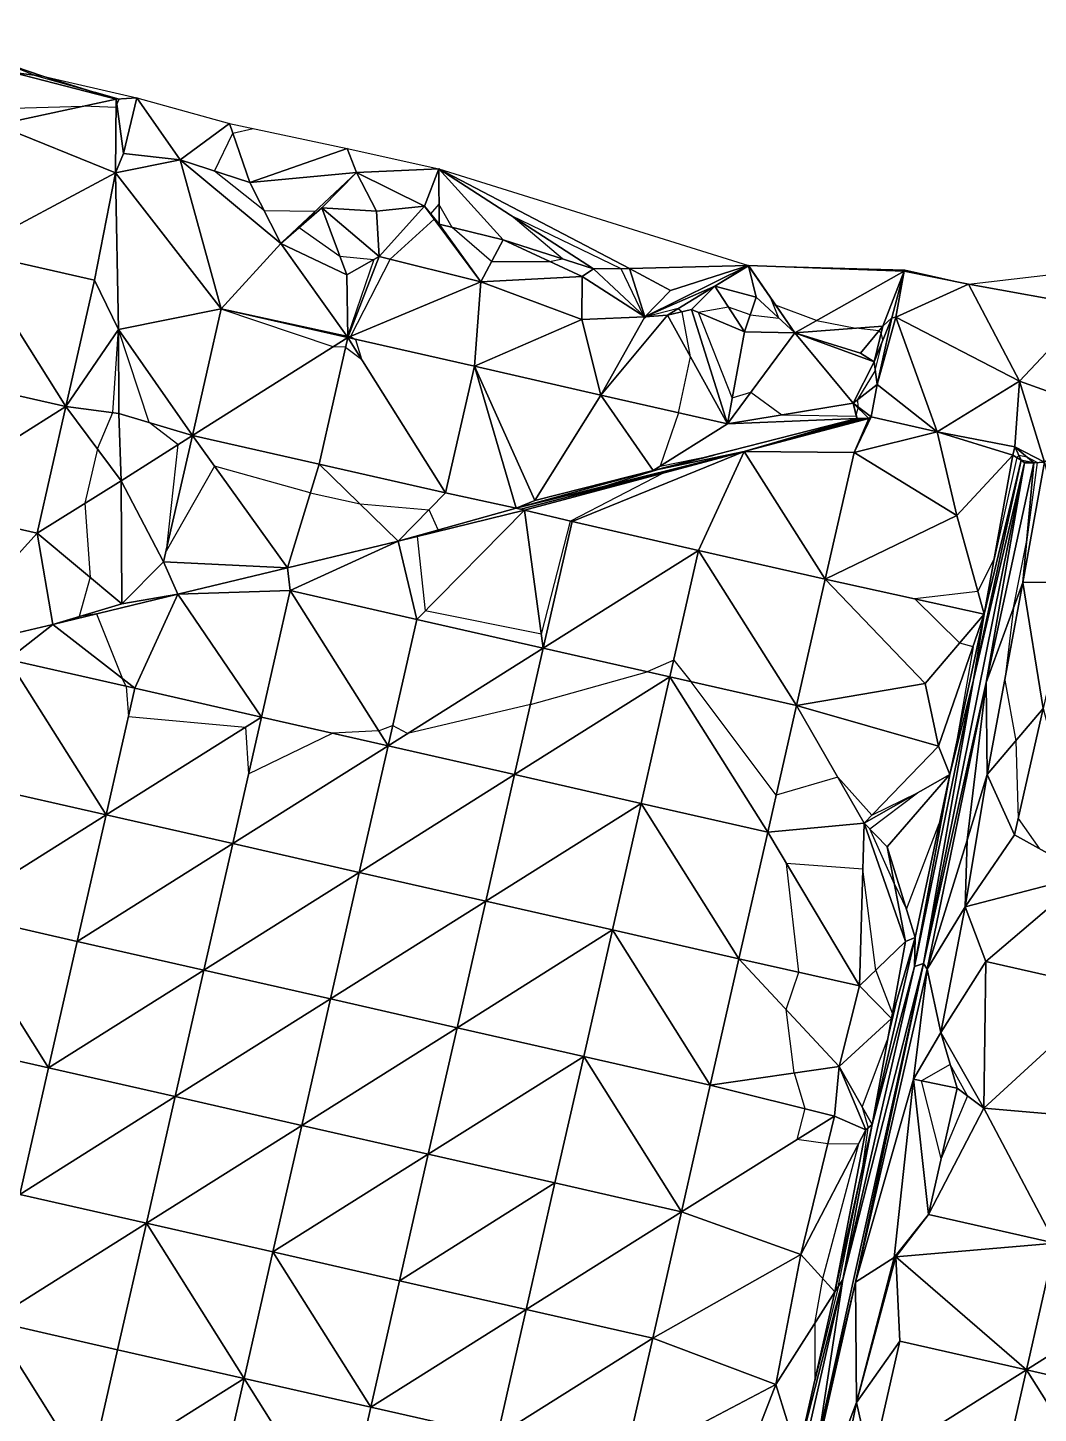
# Model space of a CAD drawing. Extents: x 452550 to 453808, y 451368 to 453069.
# Drawn here: x 453083.2 to 453161, y 452911.9 to 453018.7 of the extents above; entities that cross this region are included whole.
import ezdxf

# ---------------------------------------------------------------- set-up
doc = ezdxf.new("R2010")
doc.units = 0
doc.header["$LTSCALE"] = 0.35
doc.header["$MEASUREMENT"] = 0
doc.linetypes.add('DASHED', pattern=[5442.857143, 3628.571429, -1814.285714])
for name, color, linetype, lineweight in [('Default', 42, 'Continuous', 25), ('FPS_Contours-Major', 32, 'DASHED', 25), ('FPS_Contours-Minor', 40, 'DASHED', 25)]:
    doc.layers.add(name, color=color, linetype=linetype, lineweight=lineweight)

msp = doc.modelspace()

# ---------------------------------------------------------------- linework, layer by layer
at = {"layer": 'Default', "color": 8, "linetype": 'Continuous', "lineweight": 25}
for points in [[(453084.33, 453014.92, 13.97), (453073.38, 453018.64, 14.06), (453073.34, 453018.66, 13.98)], [(453084.33, 453014.92, 13.97), (453082.01, 453015.22, 14.06), (453073.38, 453018.64, 14.06)], [(453080.78, 453011.17, 13.97), (453082.01, 453015.22, 14.06), (453089.96, 453013.15, 14.01)], [(453082.01, 453015.22, 14.06), (453084.33, 453014.92, 13.97), (453089.96, 453013.15, 14.01)], [(453091.57, 453013.25, 13.94), (453089.96, 453013.15, 14.01), (453084.33, 453014.92, 13.97)], [(453080.78, 453011.17, 13.97), (453089.96, 453013.15, 14.01), (453089.93, 453007.47, 13.91)], [(453089.96, 453013.15, 14.01), (453090.53, 453008.96, 13.9), (453089.93, 453007.47, 13.91)], [(453090.53, 453008.96, 13.9), (453089.96, 453013.15, 14.01), (453091.57, 453013.25, 13.94)], [(453094.89, 453008.47, 13.9), (453090.53, 453008.96, 13.9), (453091.57, 453013.25, 13.94)], [(453098.7, 453011.28, 13.98), (453094.89, 453008.47, 13.9), (453091.57, 453013.25, 13.94)], [(453078.56, 453001.42, 14), (453080.78, 453011.17, 13.97), (453089.93, 453007.47, 13.91)], [(453098.7, 453011.28, 13.98), (453100.28, 453006.74, 14.1), (453094.89, 453008.47, 13.9)], [(453100.28, 453006.74, 14.1), (453098.7, 453011.28, 13.98), (453107.78, 453009.35, 14.08)], [(453089.93, 453007.47, 13.91), (453090.53, 453008.96, 13.9), (453094.89, 453008.47, 13.9)], [(453089.93, 453007.47, 13.91), (453094.89, 453008.47, 13.9), (453098.06, 452996.99, 14)], [(453098.06, 452996.99, 14), (453094.89, 453008.47, 13.9), (453102.66, 453002.02, 13.88)], [(453094.89, 453008.47, 13.9), (453100.28, 453006.74, 14.1), (453102.66, 453002.02, 13.88)], [(453100.28, 453006.74, 14.1), (453107.78, 453009.35, 14.08), (453108.5, 453007.51, 14.14)], [(453107.78, 453009.35, 14.08), (453114.83, 453007.79, 14.04), (453108.5, 453007.51, 14.14)], [(453088.31, 452999.21, 13.92), (453078.56, 453001.42, 14), (453089.93, 453007.47, 13.91)], [(453088.31, 452999.21, 13.92), (453089.93, 453007.47, 13.91), (453090.14, 452995.41, 14)], [(453089.93, 453007.47, 13.91), (453098.06, 452996.99, 14), (453090.14, 452995.41, 14)], [(453102.66, 453002.02, 13.88), (453100.28, 453006.74, 14.1), (453108.5, 453007.51, 14.14)], [(453105.81, 453004.78, 14.14), (453102.66, 453002.02, 13.88), (453108.5, 453007.51, 14.14)], [(453108.5, 453007.51, 14.14), (453110.03, 453004.52, 14.09), (453105.81, 453004.78, 14.14)], [(453108.5, 453007.51, 14.14), (453114.83, 453007.79, 14.04), (453113.72, 453004.91, 14.02)], [(453110.03, 453004.52, 14.09), (453108.5, 453007.51, 14.14), (453113.72, 453004.91, 14.02)], [(453114.83, 453007.79, 14.04), (453114.85, 453003.52, 13.97), (453113.72, 453004.91, 14.02)], [(453114.83, 453007.79, 14.04), (453119.78, 453002.31, 14.1), (453114.85, 453003.52, 13.97)], [(453129.53, 453000.09, 14.02), (453114.83, 453007.79, 14.04), (453138.69, 453000.33, 14.08)], [(453114.83, 453007.79, 14.04), (453129.53, 453000.09, 14.02), (453126.74, 453000.08, 13.95)], [(453119.78, 453002.31, 14.1), (453114.83, 453007.79, 14.04), (453126.74, 453000.08, 13.95)], [(453107.74, 452999.61, 13.95), (453102.66, 453002.02, 13.88), (453105.81, 453004.78, 14.14)], [(453107.74, 452999.61, 13.95), (453105.81, 453004.78, 14.14), (453110.23, 453001.03, 14.01)], [(453105.81, 453004.78, 14.14), (453110.03, 453004.52, 14.09), (453110.23, 453001.03, 14.01)], [(453110.23, 453001.03, 14.01), (453110.03, 453004.52, 14.09), (453113.72, 453004.91, 14.02)], [(453110.23, 453001.03, 14.01), (453113.72, 453004.91, 14.02), (453118.07, 452999.08, 13.91)], [(453113.72, 453004.91, 14.02), (453114.85, 453003.52, 13.97), (453118.07, 452999.08, 13.91)], [(453114.85, 453003.52, 13.97), (453119.78, 453002.31, 14.1), (453118.07, 452999.08, 13.91)], [(453107.81, 452994.77, 14), (453098.06, 452996.99, 14), (453102.66, 453002.02, 13.88)], [(453107.81, 452994.77, 14), (453102.66, 453002.02, 13.88), (453107.74, 452999.61, 13.95)], [(453118.07, 452999.08, 13.91), (453119.78, 453002.31, 14.1), (453125.88, 452999.49, 13.93)], [(453125.88, 452999.49, 13.93), (453119.78, 453002.31, 14.1), (453126.74, 453000.08, 13.95)], [(453076.34, 452991.67, 14.02), (453078.56, 453001.42, 14), (453086.1, 452989.45, 13.9)], [(453086.1, 452989.45, 13.9), (453078.56, 453001.42, 14), (453088.31, 452999.21, 13.92)], [(453107.81, 452994.77, 14), (453107.74, 452999.61, 13.95), (453110.23, 453001.03, 14.01)], [(453107.81, 452994.77, 14), (453110.23, 453001.03, 14.01), (453118.07, 452999.08, 13.91)], [(453125.88, 452999.49, 13.93), (453126.74, 453000.08, 13.95), (453130.69, 452996.37, 14)], [(453126.74, 453000.08, 13.95), (453129.53, 453000.09, 14.02), (453130.69, 452996.37, 14)], [(453132.67, 452998.4, 14.02), (453129.53, 453000.09, 14.02), (453138.69, 453000.33, 14.08)], [(453130.69, 452996.37, 14), (453129.53, 453000.09, 14.02), (453132.67, 452998.4, 14.02)], [(453136.1, 452998.73, 14.06), (453130.69, 452996.37, 14), (453138.69, 453000.33, 14.08)], [(453130.69, 452996.37, 14), (453132.67, 452998.4, 14.02), (453138.69, 453000.33, 14.08)], [(453138.69, 453000.33, 14.08), (453138.68, 453000.31, 14.05), (453136.1, 452998.73, 14.06)], [(453138.68, 453000.31, 14.05), (453139.28, 452997.88, 14.08), (453136.1, 452998.73, 14.06)], [(453138.68, 453000.31, 14.05), (453138.69, 453000.33, 14.08), (453142.25, 452995.13, 13.95)], [(453139.28, 452997.88, 14.08), (453138.68, 453000.31, 14.05), (453142.25, 452995.13, 13.95)], [(453150.69, 452999.9, 14.22), (453142.25, 452995.13, 13.95), (453138.69, 453000.33, 14.08)], [(453138.69, 453000.33, 14.08), (453150.74, 452999.99, 14.19), (453150.69, 452999.9, 14.22)], [(453150.69, 452999.9, 14.22), (453149.04, 452995.66, 14.02), (453142.25, 452995.13, 13.95)], [(453150.69, 452999.9, 14.22), (453149.73, 452996.3, 14.1), (453149.04, 452995.66, 14.02)], [(453150.69, 452999.9, 14.22), (453150.04, 452996.35, 14.09), (453149.73, 452996.3, 14.1)], [(453150.04, 452996.35, 14.09), (453150.69, 452999.9, 14.22), (453155.63, 452998.89, 14.18)], [(453150.69, 452999.9, 14.22), (453150.74, 452999.99, 14.19), (453155.63, 452998.89, 14.18)], [(453155.63, 452998.89, 14.18), (453164.22, 452999.9, 14.5), (453165, 452997.2, 14.14)], [(453086.1, 452989.45, 13.9), (453088.31, 452999.21, 13.92), (453090.14, 452995.41, 14)], [(453117.57, 452992.56, 13.97), (453107.81, 452994.77, 14), (453118.07, 452999.08, 13.91)], [(453117.57, 452992.56, 13.97), (453118.07, 452999.08, 13.91), (453125.84, 452996.18, 13.82)], [(453118.07, 452999.08, 13.91), (453125.88, 452999.49, 13.93), (453125.84, 452996.18, 13.82)], [(453125.84, 452996.18, 13.82), (453125.88, 452999.49, 13.93), (453130.69, 452996.37, 14)], [(453159.57, 452991.41, 14.11), (453150.04, 452996.35, 14.09), (453155.63, 452998.89, 14.18)], [(453159.57, 452991.41, 14.11), (453155.63, 452998.89, 14.18), (453165, 452997.2, 14.14)], [(453136.1, 452998.73, 14.06), (453132.44, 452996.5, 13.98), (453130.69, 452996.37, 14)], [(453136.1, 452998.73, 14.06), (453134.3, 452996.93, 14.01), (453132.44, 452996.5, 13.98)], [(453136.1, 452998.73, 14.06), (453138.39, 452995.22, 13.93), (453134.3, 452996.93, 14.01)], [(453139.28, 452997.88, 14.08), (453138.39, 452995.22, 13.93), (453136.1, 452998.73, 14.06)], [(453139.28, 452997.88, 14.08), (453142.25, 452995.13, 13.95), (453138.39, 452995.22, 13.93)], [(453098.06, 452996.99, 14), (453095.85, 452987.24, 13.98), (453090.14, 452995.41, 14)], [(453095.85, 452987.24, 13.98), (453098.06, 452996.99, 14), (453107.81, 452994.77, 14)], [(453134.3, 452996.93, 14.01), (453137.07, 452988.12, 14.03), (453132.44, 452996.5, 13.98)], [(453138.39, 452995.22, 13.93), (453137.07, 452988.12, 14.03), (453134.3, 452996.93, 14.01)], [(453159.57, 452991.41, 14.11), (453165, 452997.2, 14.14), (453166.81, 452988.82, 14.39)], [(453127.32, 452990.34, 13.95), (453117.57, 452992.56, 13.97), (453125.84, 452996.18, 13.82)], [(453130.69, 452996.37, 14), (453127.32, 452990.34, 13.95), (453125.84, 452996.18, 13.82)], [(453127.32, 452990.34, 13.95), (453130.69, 452996.37, 14), (453132.44, 452996.5, 13.98)], [(453137.07, 452988.12, 14.03), (453127.32, 452990.34, 13.95), (453132.44, 452996.5, 13.98)], [(453142.25, 452995.13, 13.95), (453149.04, 452995.66, 14.02), (453147.32, 452993.57, 13.89)], [(453149.04, 452995.66, 14.02), (453148.36, 452992.91, 13.9), (453147.32, 452993.57, 13.89)], [(453148.6, 452991.15, 14.17), (453148.36, 452992.91, 13.9), (453149.73, 452996.3, 14.1)], [(453148.36, 452992.91, 13.9), (453149.04, 452995.66, 14.02), (453149.73, 452996.3, 14.1)], [(453150.04, 452996.35, 14.09), (453153.22, 452987.52, 14.19), (453148.6, 452991.15, 14.17)], [(453150.04, 452996.35, 14.09), (453148.6, 452991.15, 14.17), (453149.73, 452996.3, 14.1)], [(453149.73, 452996.3, 14.1), (453149.04, 452995.66, 14.02), (453149.73, 452996.3, 14.1)], [(453150.04, 452996.35, 14.09), (453149.73, 452996.3, 14.1), (453149.73, 452996.3, 14.1)], [(453150.04, 452996.35, 14.09), (453159.57, 452991.41, 14.11), (453153.22, 452987.52, 14.19)], [(453086.1, 452989.45, 13.9), (453090.14, 452995.41, 14), (453090.19, 452988.92, 14.01)], [(453090.14, 452995.41, 14), (453095.85, 452987.24, 13.98), (453090.19, 452988.92, 14.01)], [(453105.6, 452985.02, 13.98), (453095.85, 452987.24, 13.98), (453107.81, 452994.77, 14)], [(453105.6, 452985.02, 13.98), (453107.81, 452994.77, 14), (453115.35, 452982.81, 13.99)], [(453115.35, 452982.81, 13.99), (453107.81, 452994.77, 14), (453117.57, 452992.56, 13.97)], [(453142.25, 452995.13, 13.95), (453137.07, 452988.12, 14.03), (453138.39, 452995.22, 13.93)], [(453137.07, 452988.12, 14.03), (453142.25, 452995.13, 13.95), (453146.75, 452989.73, 13.96)], [(453146.75, 452989.73, 13.96), (453142.25, 452995.13, 13.95), (453148.36, 452992.91, 13.9)], [(453142.25, 452995.13, 13.95), (453147.32, 452993.57, 13.89), (453148.36, 452992.91, 13.9)], [(453115.35, 452982.81, 13.99), (453117.57, 452992.56, 13.97), (453120.8, 452981.62, 13.96)], [(453120.8, 452981.62, 13.96), (453117.57, 452992.56, 13.97), (453122.23, 452982.21, 13.87)], [(453117.57, 452992.56, 13.97), (453127.32, 452990.34, 13.95), (453122.23, 452982.21, 13.87)], [(453148.36, 452992.91, 13.9), (453148.6, 452991.15, 14.17), (453146.75, 452989.73, 13.96)], [(453074.13, 452981.92, 14), (453076.34, 452991.67, 14.02), (453086.1, 452989.45, 13.9)], [(453159.57, 452991.41, 14.11), (453159.21, 452986.35, 14.12), (453153.22, 452987.52, 14.19)], [(453161.5, 452985.18, 14.13), (453159.21, 452986.35, 14.12), (453159.57, 452991.41, 14.11)], [(453166.81, 452988.82, 14.39), (453161.5, 452985.18, 14.13), (453159.57, 452991.41, 14.11)], [(453122.23, 452982.21, 13.87), (453127.32, 452990.34, 13.95), (453131.35, 452984.52, 14)], [(453127.32, 452990.34, 13.95), (453137.07, 452988.12, 14.03), (453131.35, 452984.52, 14)], [(453148.6, 452991.15, 14.17), (453148.13, 452988.66, 14.1), (453146.75, 452989.73, 13.96)], [(453153.22, 452987.52, 14.19), (453148.13, 452988.66, 14.1), (453148.6, 452991.15, 14.17)], [(453083.88, 452979.7, 13.9), (453074.13, 452981.92, 14), (453086.1, 452989.45, 13.9)], [(453083.88, 452979.7, 13.9), (453086.1, 452989.45, 13.9), (453090.35, 452983.74, 14.07)], [(453086.1, 452989.45, 13.9), (453090.19, 452988.92, 14.01), (453090.35, 452983.74, 14.07)], [(453137.07, 452988.12, 14.03), (453146.75, 452989.73, 13.96), (453147.03, 452988.53, 14.01)], [(453148.13, 452988.66, 14.1), (453147.96, 452988.54, 14.09), (453146.75, 452989.73, 13.96)], [(453147.96, 452988.54, 14.09), (453147.07, 452988.53, 14.01), (453146.75, 452989.73, 13.96)], [(453147.07, 452988.53, 14.01), (453147.03, 452988.53, 14.01), (453146.75, 452989.73, 13.96)], [(453090.19, 452988.92, 14.01), (453095.85, 452987.24, 13.98), (453090.35, 452983.74, 14.07)], [(453137.07, 452988.12, 14.03), (453147.03, 452988.53, 14.01), (453131.35, 452984.52, 14)], [(453147.03, 452988.53, 14.01), (453138.36, 452985.99, 14.07), (453131.35, 452984.52, 14)], [(453146.82, 452985.91, 14.03), (453138.36, 452985.99, 14.07), (453147.96, 452988.54, 14.09)], [(453138.36, 452985.99, 14.07), (453147.25, 452988.41, 15.86), (453147.96, 452988.54, 14.09)], [(453138.36, 452985.99, 14.07), (453147.03, 452988.53, 14.01), (453147.25, 452988.41, 15.86)], [(453153.22, 452987.52, 14.19), (453146.82, 452985.91, 14.03), (453148.13, 452988.66, 14.1)], [(453146.82, 452985.91, 14.03), (453147.96, 452988.54, 14.09), (453148.13, 452988.66, 14.1)], [(453147.03, 452988.53, 14.01), (453147.07, 452988.53, 14.01), (453147.25, 452988.41, 15.86)], [(453147.07, 452988.53, 14.01), (453147.96, 452988.54, 14.09), (453147.25, 452988.41, 15.86)], [(453095.85, 452987.24, 13.98), (453093.63, 452977.49, 14), (453090.35, 452983.74, 14.07)], [(453093.63, 452977.49, 14), (453095.85, 452987.24, 13.98), (453103.18, 452977.02, 14.06)], [(453095.85, 452987.24, 13.98), (453105.6, 452985.02, 13.98), (453103.18, 452977.02, 14.06)], [(453154.74, 452981.06, 14.09), (453146.82, 452985.91, 14.03), (453153.22, 452987.52, 14.19)], [(453159.21, 452986.35, 14.12), (453159.06, 452985.7, 14.05), (453153.22, 452987.52, 14.19)], [(453159.06, 452985.7, 14.05), (453154.74, 452981.06, 14.09), (453153.22, 452987.52, 14.19)], [(453120.8, 452981.62, 13.96), (453131.35, 452984.52, 14), (453138.36, 452985.99, 14.07)], [(453121.15, 452981.56, 13.98), (453120.8, 452981.62, 13.96), (453138.36, 452985.99, 14.07)], [(453138.36, 452985.99, 14.07), (453121.43, 452981.46, 13.88), (453121.15, 452981.56, 13.98)], [(453138.36, 452985.99, 14.07), (453125.1, 452980.59, 14), (453121.43, 452981.46, 13.88)], [(453138.36, 452985.99, 14.07), (453134.85, 452978.37, 14.02), (453125.1, 452980.59, 14)], [(453144.6, 452976.16, 14.04), (453134.85, 452978.37, 14.02), (453138.36, 452985.99, 14.07)], [(453146.82, 452985.91, 14.03), (453144.6, 452976.16, 14.04), (453138.36, 452985.99, 14.07)], [(453159.69, 452985.33, 13.94), (453159.06, 452985.7, 14.05), (453159.21, 452986.35, 14.12)], [(453160.67, 452985.12, 13.94), (453159.69, 452985.33, 13.94), (453159.21, 452986.35, 14.12)], [(453161.5, 452985.18, 14.13), (453160.67, 452985.12, 13.94), (453159.21, 452986.35, 14.12)], [(453103.18, 452977.02, 14.06), (453105.6, 452985.02, 13.98), (453111.71, 452979.09, 14.02)], [(453105.6, 452985.02, 13.98), (453115.35, 452982.81, 13.99), (453111.71, 452979.09, 14.02)], [(453144.6, 452976.16, 14.04), (453146.82, 452985.91, 14.03), (453154.74, 452981.06, 14.09)], [(453157, 452968.2, 13.9), (453152.18, 452946.52, 13.53), (453159.96, 452985.12, 13.87)], [(453152.18, 452946.52, 13.53), (453156.02, 452968.4, 13.9), (453159.96, 452985.12, 13.87)], [(453154.74, 452981.06, 14.09), (453159.06, 452985.7, 14.05), (453156.85, 452973.46, 13.97)], [(453156.02, 452968.4, 13.9), (453159.69, 452985.33, 13.94), (453159.96, 452985.12, 13.87)], [(453156.02, 452968.4, 13.9), (453156.85, 452973.46, 13.97), (453159.69, 452985.33, 13.94)], [(453156.85, 452973.46, 13.97), (453159.06, 452985.7, 14.05), (453159.69, 452985.33, 13.94)], [(453159.82, 452975.89, 14.03), (453157, 452968.2, 13.9), (453160.67, 452985.12, 13.94)], [(453157, 452968.2, 13.9), (453159.96, 452985.12, 13.87), (453160.67, 452985.12, 13.94)], [(453159.96, 452985.12, 13.87), (453159.69, 452985.33, 13.94), (453160.67, 452985.12, 13.94)], [(453161.5, 452985.18, 14.13), (453163.61, 452975.94, 14.2), (453159.82, 452975.89, 14.03)], [(453161.5, 452985.18, 14.13), (453159.82, 452975.89, 14.03), (453160.67, 452985.12, 13.94)], [(453120.8, 452981.62, 13.96), (453122.23, 452982.21, 13.87), (453131.35, 452984.52, 14)], [(453083.88, 452979.7, 13.9), (453090.35, 452983.74, 14.07), (453090.41, 452974.26, 14.06)], [(453090.35, 452983.74, 14.07), (453093.63, 452977.49, 14), (453090.41, 452974.26, 14.06)], [(453111.71, 452979.09, 14.02), (453115.35, 452982.81, 13.99), (453120.8, 452981.62, 13.96)], [(453074.13, 452981.92, 14), (453083.88, 452979.7, 13.9), (453075.46, 452970.4, 14.01)], [(453111.71, 452979.09, 14.02), (453120.8, 452981.62, 13.96), (453121.43, 452981.46, 13.88)], [(453113.13, 452973.05, 14.01), (453111.71, 452979.09, 14.02), (453121.43, 452981.46, 13.88)], [(453121.43, 452981.46, 13.88), (453122.88, 452970.84, 14.01), (453113.13, 452973.05, 14.01)], [(453121.43, 452981.46, 13.88), (453120.8, 452981.62, 13.96), (453121.15, 452981.56, 13.98)], [(453125.1, 452980.59, 14), (453122.88, 452970.84, 14.01), (453121.43, 452981.46, 13.88)], [(453144.6, 452976.16, 14.04), (453154.74, 452981.06, 14.09), (453156.85, 452973.46, 13.97)], [(453075.46, 452970.4, 14.01), (453083.88, 452979.7, 13.9), (453085.08, 452972.65, 13.96)], [(453083.88, 452979.7, 13.9), (453090.41, 452974.26, 14.06), (453085.08, 452972.65, 13.96)], [(453122.88, 452970.84, 14.01), (453125.1, 452980.59, 14), (453134.85, 452978.37, 14.02)], [(453103.38, 452975.27, 14.02), (453103.18, 452977.02, 14.06), (453111.71, 452979.09, 14.02)], [(453113.13, 452973.05, 14.01), (453103.38, 452975.27, 14.02), (453111.71, 452979.09, 14.02)], [(453090.41, 452974.26, 14.06), (453093.63, 452977.49, 14), (453094.72, 452975.01, 14.07)], [(453094.72, 452975.01, 14.07), (453093.63, 452977.49, 14), (453103.18, 452977.02, 14.06)], [(453132.64, 452968.62, 14), (453122.88, 452970.84, 14.01), (453134.85, 452978.37, 14.02)], [(453132.64, 452968.62, 14), (453134.85, 452978.37, 14.02), (453142.39, 452966.41, 14.02)], [(453142.39, 452966.41, 14.02), (453134.85, 452978.37, 14.02), (453144.6, 452976.16, 14.04)], [(453103.38, 452975.27, 14.02), (453094.72, 452975.01, 14.07), (453103.18, 452977.02, 14.06)], [(453142.39, 452966.41, 14.02), (453144.6, 452976.16, 14.04), (453152.29, 452968.11, 14.04)], [(453152.29, 452968.11, 14.04), (453144.6, 452976.16, 14.04), (453156.85, 452973.46, 13.97)], [(453157, 452968.2, 13.9), (453159.82, 452975.89, 14.03), (453157.09, 452961.09, 13.97)], [(453159.82, 452975.89, 14.03), (453161.4, 452966.19, 14.03), (453157.09, 452961.09, 13.97)], [(453163.61, 452975.94, 14.2), (453161.4, 452966.19, 14.03), (453159.82, 452975.89, 14.03)], [(453091.41, 452967.74, 14.01), (453085.08, 452972.65, 13.96), (453094.72, 452975.01, 14.07)], [(453085.08, 452972.65, 13.96), (453090.41, 452974.26, 14.06), (453094.72, 452975.01, 14.07)], [(453101.17, 452965.52, 14), (453091.41, 452967.74, 14.01), (453094.72, 452975.01, 14.07)], [(453103.38, 452975.27, 14.02), (453101.17, 452965.52, 14), (453094.72, 452975.01, 14.07)], [(453101.17, 452965.52, 14), (453103.38, 452975.27, 14.02), (453110.92, 452963.3, 14)], [(453110.92, 452963.3, 14), (453103.38, 452975.27, 14.02), (453113.13, 452973.05, 14.01)], [(453153.33, 452963.27, 14.09), (453152.29, 452968.11, 14.04), (453156.85, 452973.46, 13.97)], [(453153.33, 452963.27, 14.09), (453156.85, 452973.46, 13.97), (453154.19, 452961.09, 14.01)], [(453156.85, 452973.46, 13.97), (453156.02, 452968.4, 13.9), (453154.19, 452961.09, 14.01)], [(453081.66, 452969.95, 13.91), (453075.46, 452970.4, 14.01), (453085.08, 452972.65, 13.96)], [(453091.41, 452967.74, 14.01), (453081.66, 452969.95, 13.91), (453085.08, 452972.65, 13.96)], [(453110.92, 452963.3, 14), (453113.13, 452973.05, 14.01), (453122.88, 452970.84, 14.01)], [(453079.45, 452960.2, 13.92), (453081.66, 452969.95, 13.91), (453089.2, 452957.98, 13.98)], [(453089.2, 452957.98, 13.98), (453081.66, 452969.95, 13.91), (453091.41, 452967.74, 14.01)], [(453120.67, 452961.09, 13.98), (453110.92, 452963.3, 14), (453122.88, 452970.84, 14.01)], [(453120.67, 452961.09, 13.98), (453122.88, 452970.84, 14.01), (453132.64, 452968.62, 14)], [(453130.42, 452958.87, 13.98), (453120.67, 452961.09, 13.98), (453132.64, 452968.62, 14)], [(453130.42, 452958.87, 13.98), (453132.64, 452968.62, 14), (453140.17, 452956.65, 13.99)], [(453140.17, 452956.65, 13.99), (453132.64, 452968.62, 14), (453142.39, 452966.41, 14.02)], [(453142.39, 452966.41, 14.02), (453152.29, 452968.11, 14.04), (453153.33, 452963.27, 14.09)], [(453151.48, 452946.29, 13.82), (453154.19, 452961.09, 14.01), (453156.02, 452968.4, 13.9)], [(453152.18, 452946.52, 13.53), (453151.48, 452946.29, 13.82), (453156.02, 452968.4, 13.9)], [(453152.46, 452946.08, 13.82), (453152.18, 452946.52, 13.53), (453157, 452968.2, 13.9)], [(453155.54, 452956.04, 13.91), (453152.46, 452946.08, 13.82), (453157, 452968.2, 13.9)], [(453157, 452968.2, 13.9), (453157.09, 452961.09, 13.97), (453155.54, 452956.04, 13.91)], [(453089.2, 452957.98, 13.98), (453091.41, 452967.74, 14.01), (453101.17, 452965.52, 14)], [(453140.17, 452956.65, 13.99), (453142.39, 452966.41, 14.02), (453147.6, 452957.35, 13.99)], [(453142.39, 452966.41, 14.02), (453153.33, 452963.27, 14.09), (453147.6, 452957.35, 13.99)], [(453161.4, 452966.19, 14.03), (453159.19, 452956.44, 14), (453157.09, 452961.09, 13.97)], [(453159.19, 452956.44, 14), (453161.4, 452966.19, 14.03), (453164.77, 452953.35, 14.01)], [(453098.95, 452955.77, 14), (453089.2, 452957.98, 13.98), (453101.17, 452965.52, 14)], [(453098.95, 452955.77, 14), (453101.17, 452965.52, 14), (453110.92, 452963.3, 14)], [(453108.7, 452953.55, 14), (453098.95, 452955.77, 14), (453110.92, 452963.3, 14)], [(453108.7, 452953.55, 14), (453110.92, 452963.3, 14), (453120.67, 452961.09, 13.98)], [(453153.33, 452963.27, 14.09), (453154.19, 452961.09, 14.01), (453147.6, 452957.35, 13.99)], [(453118.45, 452951.34, 13.98), (453108.7, 452953.55, 14), (453120.67, 452961.09, 13.98)], [(453118.45, 452951.34, 13.98), (453120.67, 452961.09, 13.98), (453130.42, 452958.87, 13.98)], [(453154.19, 452961.09, 14.01), (453149.38, 452955.52, 14.03), (453147.6, 452957.35, 13.99)], [(453149.38, 452955.52, 14.03), (453154.19, 452961.09, 14.01), (453151.53, 452948.53, 13.99)], [(453151.48, 452946.29, 13.82), (453151.53, 452948.53, 13.99), (453154.19, 452961.09, 14.01)], [(453157.09, 452961.09, 13.97), (453159.19, 452956.44, 14), (453155.37, 452950.89, 13.9)], [(453155.54, 452956.04, 13.91), (453157.09, 452961.09, 13.97), (453155.37, 452950.89, 13.9)], [(453077.23, 452950.45, 13.94), (453079.45, 452960.2, 13.92), (453089.2, 452957.98, 13.98)], [(453128.2, 452949.12, 13.97), (453118.45, 452951.34, 13.98), (453130.42, 452958.87, 13.98)], [(453128.2, 452949.12, 13.97), (453130.42, 452958.87, 13.98), (453137.95, 452946.9, 13.97)], [(453137.95, 452946.9, 13.97), (453130.42, 452958.87, 13.98), (453140.17, 452956.65, 13.99)], [(453086.98, 452948.23, 13.96), (453077.23, 452950.45, 13.94), (453089.2, 452957.98, 13.98)], [(453086.98, 452948.23, 13.96), (453089.2, 452957.98, 13.98), (453098.95, 452955.77, 14)], [(453147.25, 452944.81, 14.03), (453140.17, 452956.65, 13.99), (453147.6, 452957.35, 13.99)], [(453147.25, 452944.81, 14.03), (453147.6, 452957.35, 13.99), (453150.78, 452948.22, 13.95)], [(453147.6, 452957.35, 13.99), (453149.38, 452955.52, 14.03), (453150.78, 452948.22, 13.95)], [(453137.95, 452946.9, 13.97), (453140.17, 452956.65, 13.99), (453147.25, 452944.81, 14.03)], [(453155.37, 452950.89, 13.9), (453159.19, 452956.44, 14), (453164.77, 452953.35, 14.01)], [(453096.73, 452946.02, 13.95), (453086.98, 452948.23, 13.96), (453098.95, 452955.77, 14)], [(453096.73, 452946.02, 13.95), (453098.95, 452955.77, 14), (453108.7, 452953.55, 14)], [(453149.38, 452955.52, 14.03), (453151.53, 452948.53, 13.99), (453150.78, 452948.22, 13.95)], [(453155.54, 452956.04, 13.91), (453155.37, 452950.89, 13.9), (453152.46, 452946.08, 13.82)], [(453106.48, 452943.8, 13.96), (453096.73, 452946.02, 13.95), (453108.7, 452953.55, 14)], [(453106.48, 452943.8, 13.96), (453108.7, 452953.55, 14), (453118.45, 452951.34, 13.98)], [(453156.98, 452946.69, 13.98), (453155.37, 452950.89, 13.9), (453164.77, 452953.35, 14.01)], [(453166.73, 452944.48, 13.96), (453156.98, 452946.69, 13.98), (453164.77, 452953.35, 14.01)], [(453116.24, 452941.58, 13.96), (453106.48, 452943.8, 13.96), (453118.45, 452951.34, 13.98)], [(453116.24, 452941.58, 13.96), (453118.45, 452951.34, 13.98), (453128.2, 452949.12, 13.97)], [(453152.46, 452946.08, 13.82), (453155.37, 452950.89, 13.9), (453153.51, 452941.2, 13.97)], [(453155.37, 452950.89, 13.9), (453156.98, 452946.69, 13.98), (453153.51, 452941.2, 13.97)], [(453075.01, 452940.7, 13.91), (453077.23, 452950.45, 13.94), (453084.77, 452938.48, 13.91)], [(453084.77, 452938.48, 13.91), (453077.23, 452950.45, 13.94), (453086.98, 452948.23, 13.96)], [(453125.99, 452939.37, 13.94), (453116.24, 452941.58, 13.96), (453128.2, 452949.12, 13.97)], [(453125.99, 452939.37, 13.94), (453128.2, 452949.12, 13.97), (453135.74, 452937.15, 13.95)], [(453135.74, 452937.15, 13.95), (453128.2, 452949.12, 13.97), (453137.95, 452946.9, 13.97)], [(453084.77, 452938.48, 13.91), (453086.98, 452948.23, 13.96), (453096.73, 452946.02, 13.95)], [(453149.71, 452942.29, 14), (453147.25, 452944.81, 14.03), (453150.78, 452948.22, 13.95)], [(453149.71, 452942.29, 14), (453151.53, 452948.53, 13.99), (453148.21, 452934.11, 13.99)], [(453151.53, 452948.53, 13.99), (453151.48, 452946.29, 13.82), (453148.21, 452934.11, 13.99)], [(453149.71, 452942.29, 14), (453150.78, 452948.22, 13.95), (453151.53, 452948.53, 13.99)], [(453135.74, 452937.15, 13.95), (453137.95, 452946.9, 13.97), (453145.67, 452938.6, 14.03)], [(453137.95, 452946.9, 13.97), (453147.25, 452944.81, 14.03), (453145.67, 452938.6, 14.03)], [(453144.1, 452910.04, 13.53), (453145.96, 452922.18, 13.94), (453152.18, 452946.52, 13.53)], [(453146.94, 452921.96, 13.94), (453144.1, 452910.04, 13.53), (453152.18, 452946.52, 13.53)], [(453145.96, 452922.18, 13.94), (453151.48, 452946.29, 13.82), (453152.18, 452946.52, 13.53)], [(453146.94, 452921.96, 13.94), (453152.18, 452946.52, 13.53), (453152.46, 452946.08, 13.82)], [(453153.51, 452941.2, 13.97), (453156.98, 452946.69, 13.98), (453156.83, 452935.37, 13.97)], [(453156.98, 452946.69, 13.98), (453166.73, 452944.48, 13.96), (453156.83, 452935.37, 13.97)], [(453094.52, 452936.27, 13.93), (453084.77, 452938.48, 13.91), (453096.73, 452946.02, 13.95)], [(453094.52, 452936.27, 13.93), (453096.73, 452946.02, 13.95), (453106.48, 452943.8, 13.96)], [(453145.96, 452922.18, 13.94), (453148.21, 452934.11, 13.99), (453151.48, 452946.29, 13.82)], [(453151.39, 452937.62, 14), (453146.94, 452921.96, 13.94), (453152.46, 452946.08, 13.82)], [(453152.46, 452946.08, 13.82), (453153.51, 452941.2, 13.97), (453151.39, 452937.62, 14)], [(453147.25, 452944.81, 14.03), (453149.71, 452942.29, 14), (453145.67, 452938.6, 14.03)], [(453166.73, 452944.48, 13.96), (453164.52, 452934.72, 13.96), (453156.83, 452935.37, 13.97)], [(453104.27, 452934.05, 13.93), (453094.52, 452936.27, 13.93), (453106.48, 452943.8, 13.96)], [(453104.27, 452934.05, 13.93), (453106.48, 452943.8, 13.96), (453116.24, 452941.58, 13.96)], [(453148.21, 452934.11, 13.99), (453145.67, 452938.6, 14.03), (453149.71, 452942.29, 14)], [(453114.02, 452931.83, 13.93), (453104.27, 452934.05, 13.93), (453116.24, 452941.58, 13.96)], [(453114.02, 452931.83, 13.93), (453116.24, 452941.58, 13.96), (453125.99, 452939.37, 13.94)], [(453153.51, 452941.2, 13.97), (453154.76, 452936.93, 14.02), (453151.39, 452937.62, 14)], [(453154.76, 452936.93, 14.02), (453153.51, 452941.2, 13.97), (453156.83, 452935.37, 13.97)], [(453082.55, 452928.73, 13.92), (453075.01, 452940.7, 13.91), (453084.77, 452938.48, 13.91)], [(453123.77, 452929.62, 13.93), (453114.02, 452931.83, 13.93), (453125.99, 452939.37, 13.94)], [(453123.77, 452929.62, 13.93), (453125.99, 452939.37, 13.94), (453133.52, 452927.4, 13.95)], [(453133.52, 452927.4, 13.95), (453125.99, 452939.37, 13.94), (453135.74, 452937.15, 13.95)], [(453082.55, 452928.73, 13.92), (453084.77, 452938.48, 13.91), (453094.52, 452936.27, 13.93)], [(453145.32, 452934.77, 14.02), (453135.74, 452937.15, 13.95), (453145.67, 452938.6, 14.03)], [(453145.32, 452934.77, 14.02), (453145.67, 452938.6, 14.03), (453147.72, 452933.7, 14.01)], [(453145.67, 452938.6, 14.03), (453148.21, 452934.11, 13.99), (453147.72, 452933.7, 14.01)], [(453133.52, 452927.4, 13.95), (453135.74, 452937.15, 13.95), (453145.32, 452934.77, 14.02)], [(453151.39, 452937.62, 14), (453149.9, 452923.87, 13.92), (453146.94, 452921.96, 13.94)], [(453151.39, 452937.62, 14), (453152.55, 452927.18, 13.98), (453149.9, 452923.87, 13.92)], [(453151.39, 452937.62, 14), (453154.76, 452936.93, 14.02), (453152.55, 452927.18, 13.98)], [(453154.76, 452936.93, 14.02), (453156.83, 452935.37, 13.97), (453152.55, 452927.18, 13.98)], [(453092.3, 452926.51, 13.94), (453082.55, 452928.73, 13.92), (453094.52, 452936.27, 13.93)], [(453092.3, 452926.51, 13.94), (453094.52, 452936.27, 13.93), (453104.27, 452934.05, 13.93)], [(453133.52, 452927.4, 13.95), (453145.32, 452934.77, 14.02), (453142.72, 452924.11, 13.93)], [(453142.72, 452924.11, 13.93), (453145.32, 452934.77, 14.02), (453147.72, 452933.7, 14.01)], [(453162.31, 452924.97, 13.98), (453152.55, 452927.18, 13.98), (453156.83, 452935.37, 13.97)], [(453164.52, 452934.72, 13.96), (453162.31, 452924.97, 13.98), (453156.83, 452935.37, 13.97)], [(453102.05, 452924.3, 13.92), (453092.3, 452926.51, 13.94), (453104.27, 452934.05, 13.93)], [(453102.05, 452924.3, 13.92), (453104.27, 452934.05, 13.93), (453114.02, 452931.83, 13.93)], [(453145.34, 452921.22, 14.04), (453142.72, 452924.11, 13.93), (453147.72, 452933.7, 14.01)], [(453148.21, 452934.11, 13.99), (453145.96, 452922.18, 13.94), (453145.34, 452921.22, 14.04)], [(453147.72, 452933.7, 14.01), (453148.21, 452934.11, 13.99), (453145.34, 452921.22, 14.04)], [(453111.8, 452922.08, 13.92), (453102.05, 452924.3, 13.92), (453114.02, 452931.83, 13.93)], [(453111.8, 452922.08, 13.92), (453114.02, 452931.83, 13.93), (453123.77, 452929.62, 13.93)], [(453121.55, 452919.87, 13.93), (453111.8, 452922.08, 13.92), (453123.77, 452929.62, 13.93)], [(453121.55, 452919.87, 13.93), (453123.77, 452929.62, 13.93), (453133.52, 452927.4, 13.95)], [(453080.33, 452918.98, 13.91), (453082.55, 452928.73, 13.92), (453092.3, 452926.51, 13.94)], [(453131.31, 452917.65, 13.96), (453121.55, 452919.87, 13.93), (453133.52, 452927.4, 13.95)], [(453131.31, 452917.65, 13.96), (453133.52, 452927.4, 13.95), (453142.72, 452924.11, 13.93)], [(453090.08, 452916.76, 13.97), (453080.33, 452918.98, 13.91), (453092.3, 452926.51, 13.94)], [(453090.08, 452916.76, 13.97), (453092.3, 452926.51, 13.94), (453099.84, 452914.55, 13.92)], [(453099.84, 452914.55, 13.92), (453092.3, 452926.51, 13.94), (453102.05, 452924.3, 13.92)], [(453152.55, 452927.18, 13.98), (453150.04, 452923.93, 13.91), (453149.9, 452923.87, 13.92)], [(453152.55, 452927.18, 13.98), (453162.31, 452924.97, 13.98), (453150.04, 452923.93, 13.91)], [(453099.84, 452914.55, 13.92), (453102.05, 452924.3, 13.92), (453109.59, 452912.33, 13.9)], [(453109.59, 452912.33, 13.9), (453102.05, 452924.3, 13.92), (453111.8, 452922.08, 13.92)], [(453131.31, 452917.65, 13.96), (453142.72, 452924.11, 13.93), (453140.8, 452914.07, 13.93)], [(453140.8, 452914.07, 13.93), (453142.72, 452924.11, 13.93), (453145.34, 452921.22, 14.04)], [(453162.31, 452924.97, 13.98), (453160.1, 452915.22, 13.95), (453150.04, 452923.93, 13.91)], [(453160.1, 452915.22, 13.95), (453162.31, 452924.97, 13.98), (453172.06, 452922.76, 13.98)], [(453147.02, 452912.69, 13.92), (453146.94, 452921.96, 13.94), (453149.9, 452923.87, 13.92)], [(453149.9, 452923.87, 13.92), (453150.04, 452923.93, 13.91), (453147.02, 452912.69, 13.92)], [(453150.04, 452923.93, 13.91), (453150.34, 452917.43, 13.98), (453147.02, 452912.69, 13.92)], [(453160.1, 452915.22, 13.95), (453150.34, 452917.43, 13.98), (453150.04, 452923.93, 13.91)], [(453109.59, 452912.33, 13.9), (453111.8, 452922.08, 13.92), (453121.55, 452919.87, 13.93)], [(453140.58, 452898.47, 13.89), (453142.5, 452908.64, 13.97), (453145.96, 452922.18, 13.94)], [(453144.1, 452910.04, 13.53), (453140.58, 452898.47, 13.89), (453145.96, 452922.18, 13.94)], [(453141.55, 452898.25, 13.89), (453144.1, 452910.04, 13.53), (453146.94, 452921.96, 13.94)], [(453147.02, 452912.69, 13.92), (453141.55, 452898.25, 13.89), (453146.94, 452921.96, 13.94)], [(453142.5, 452908.64, 13.97), (453145.34, 452921.22, 14.04), (453145.96, 452922.18, 13.94)], [(453169.85, 452913.01, 13.96), (453160.1, 452915.22, 13.95), (453172.06, 452922.76, 13.98)], [(453140.8, 452914.07, 13.93), (453145.34, 452921.22, 14.04), (453142.5, 452908.64, 13.97)], [(453119.34, 452910.11, 13.92), (453109.59, 452912.33, 13.9), (453121.55, 452919.87, 13.93)], [(453119.34, 452910.11, 13.92), (453121.55, 452919.87, 13.93), (453131.31, 452917.65, 13.96)], [(453078.12, 452909.23, 13.86), (453080.33, 452918.98, 13.91), (453087.87, 452907.01, 13.92)], [(453087.87, 452907.01, 13.92), (453080.33, 452918.98, 13.91), (453090.08, 452916.76, 13.97)], [(453129.09, 452907.9, 13.95), (453119.34, 452910.11, 13.92), (453131.31, 452917.65, 13.96)], [(453129.09, 452907.9, 13.95), (453131.31, 452917.65, 13.96), (453140.8, 452914.07, 13.93)], [(453087.87, 452907.01, 13.92), (453090.08, 452916.76, 13.97), (453099.84, 452914.55, 13.92)], [(453150.34, 452917.43, 13.98), (453148.13, 452907.68, 13.92), (453147.02, 452912.69, 13.92)], [(453148.13, 452907.68, 13.92), (453150.34, 452917.43, 13.98), (453160.1, 452915.22, 13.95)], [(453097.62, 452904.8, 13.92), (453087.87, 452907.01, 13.92), (453099.84, 452914.55, 13.92)], [(453097.62, 452904.8, 13.92), (453099.84, 452914.55, 13.92), (453107.37, 452902.58, 13.9)], [(453107.37, 452902.58, 13.9), (453099.84, 452914.55, 13.92), (453109.59, 452912.33, 13.9)], [(453157.89, 452905.46, 13.96), (453148.13, 452907.68, 13.92), (453160.1, 452915.22, 13.95)], [(453157.89, 452905.46, 13.96), (453160.1, 452915.22, 13.95), (453167.64, 452903.25, 13.96)], [(453167.64, 452903.25, 13.96), (453160.1, 452915.22, 13.95), (453169.85, 452913.01, 13.96)], [(453129.09, 452907.9, 13.95), (453140.8, 452914.07, 13.93), (453137.21, 452904.81, 13.93)], [(453137.21, 452904.81, 13.93), (453140.8, 452914.07, 13.93), (453142.5, 452908.64, 13.97)], [(453107.37, 452902.58, 13.9), (453109.59, 452912.33, 13.9), (453119.34, 452910.11, 13.92)], [(453147.02, 452912.69, 13.92), (453144.98, 452902.6, 13.95), (453141.55, 452898.25, 13.89)], [(453147.02, 452912.69, 13.92), (453148.13, 452907.68, 13.92), (453144.98, 452902.6, 13.95)]]:
    msp.add_3dface(points, dxfattribs=at)
at = {"layer": 'FPS_Contours-Major', "color": 5, "linetype": 'Continuous', "lineweight": 25}
for p, q in [((453142.97, 452987.25, 15), (453147.59, 452988.47, 15)), ((453147.15, 452988.47, 15), (453142.97, 452987.25, 15)), ((453147.15, 452988.47, 15), (453147.17, 452988.47, 15)), ((453147.17, 452988.47, 15), (453147.59, 452988.47, 15))]:
    msp.add_line(p, q, dxfattribs=at)
at = {"layer": 'FPS_Contours-Minor', "color": 12, "linetype": 'Continuous', "lineweight": 25}
for p, q in [((453083.66, 453015.01, 14), (453081.1, 453016.02, 14)), ((453083.66, 453015.01, 14), (453088.29, 453013.68, 14)), ((453090.21, 453013.16, 14), (453088.29, 453013.68, 14)), ((453090.02, 453012.74, 14), (453089.96, 453012.5, 14)), ((453090.02, 453012.74, 14), (453090.21, 453013.16, 14)), ((453081.16, 453012.42, 14), (453087.41, 453012.6, 14)), ((453089.96, 453012.5, 14), (453087.41, 453012.6, 14)), ((453097.56, 453007.61, 14), (453098.96, 453010.54, 14)), ((453098.96, 453010.54, 14), (453100.53, 453010.89, 14)), ((453101.39, 453004.54, 14), (453097.56, 453007.61, 14)), ((453105.3, 453004.5, 14), (453101.39, 453004.54, 14)), ((453104.07, 453003.25, 14), (453105.3, 453004.5, 14)), ((453114.84, 453005.07, 14), (453114.2, 453004.31, 14)), ((453114.47, 453003.9, 14), (453114.2, 453004.31, 14)), ((453115.87, 453003.27, 14), (453114.84, 453005.07, 14)), ((453120.4, 453004.18, 14), (453128.85, 453000.09, 14)), ((453124.35, 453000.84, 14), (453120.4, 453004.18, 14)), ((453104.07, 453003.25, 14), (453107.21, 453001.04, 14)), ((453114.47, 453003.9, 14), (453111.09, 453000.81, 14)), ((453118.9, 453000.64, 14), (453115.87, 453003.27, 14)), ((453107.21, 453001.04, 14), (453109.82, 453000.79, 14)), ((453109.82, 453000.79, 14), (453107.81, 452994.94, 14)), ((453111.09, 453000.81, 14), (453108.03, 452994.86, 14)), ((453118.9, 453000.64, 14), (453123.37, 453000.65, 14)), ((453123.37, 453000.65, 14), (453124.35, 453000.84, 14)), ((453128.85, 453000.09, 14), (453130.61, 452996.44, 14)), ((453140.78, 452997.27, 14), (453140.4, 452997.82, 14)), ((453141.02, 452996.26, 14), (453140.4, 452997.82, 14)), ((453098.06, 452997, 14), (453090.14, 452995.41, 14)), ((453098.06, 452996.96, 14), (453090.14, 452995.41, 14)), ((453098.07, 452996.99, 14), (453098.06, 452997, 14)), ((453098.06, 452997, 14), (453098.06, 452997, 14)), ((453106.7, 452994.07, 14), (453098.06, 452996.96, 14)), ((453107.73, 452994.89, 14), (453098.07, 452996.99, 14)), ((453133.27, 452997.01, 14), (453130.78, 452996.38, 14)), ((453133.27, 452997.01, 14), (453133.59, 452996.77, 14)), ((453134.21, 452993.3, 14), (453133.59, 452996.77, 14)), ((453137.14, 452997.13, 14), (453134.83, 452996.7, 14)), ((453137.44, 452990.14, 14), (453134.83, 452996.7, 14)), ((453138.82, 452996.52, 14), (453137.14, 452997.13, 14)), ((453143.94, 452996.08, 14), (453140.78, 452997.27, 14)), ((453130.62, 452996.41, 14), (453130.61, 452996.44, 14)), ((453130.66, 452996.37, 14), (453130.62, 452996.41, 14)), ((453130.62, 452996.24, 14), (453130.78, 452996.38, 14)), ((453130.66, 452996.37, 14), (453130.62, 452996.24, 14)), ((453138.82, 452996.52, 14), (453141.02, 452996.26, 14)), ((453143.94, 452996.08, 14), (453146.95, 452995.5, 14)), ((453089.71, 452988.99, 14), (453090.14, 452995.41, 14)), ((453092.51, 452988.23, 14), (453090.14, 452995.41, 14)), ((453107.73, 452994.89, 14), (453107.81, 452994.94, 14)), ((453108.03, 452994.86, 14), (453108.4, 452994.64, 14)), ((453108.4, 452994.64, 14), (453108.87, 452993.1, 14)), ((453148.74, 452995.3, 14), (453146.95, 452995.5, 14)), ((453148.45, 452992.24, 14), (453149.05, 452994.61, 14)), ((453148.74, 452995.3, 14), (453148.91, 452995.13, 14)), ((453149.05, 452994.61, 14), (453148.91, 452995.13, 14)), ((453107.65, 452994.04, 14), (453106.7, 452994.07, 14)), ((453107.65, 452994.04, 14), (453108.87, 452993.1, 14)), ((453133.29, 452988.98, 14), (453134.21, 452993.3, 14)), ((453148.45, 452992.24, 14), (453147.09, 452990, 14)), ((453137.44, 452990.14, 14), (453138.88, 452990.57, 14)), ((453138.88, 452990.57, 14), (453141.26, 452988.82, 14)), ((453147.12, 452989.37, 14), (453146.99, 452988.84, 14)), ((453147.09, 452990, 14), (453147.12, 452989.44, 14)), ((453147.12, 452989.44, 14), (453147.12, 452989.37, 14)), ((453088.53, 452986.19, 14), (453089.71, 452988.99, 14)), ((453094.73, 452986.53, 14), (453092.51, 452988.23, 14)), ((453133.29, 452988.98, 14), (453131.88, 452984.86, 14)), ((453140.48, 452986.57, 14.5), (453147.79, 452988.51, 14.5)), ((453147.09, 452988.5, 14.5), (453140.48, 452986.57, 14.5)), ((453141.26, 452988.82, 14), (453146.99, 452988.72, 14)), ((453145.45, 452987.92, 15.5), (453147.39, 452988.44, 15.5)), ((453147.21, 452988.43, 15.5), (453145.45, 452987.92, 15.5)), ((453146.99, 452988.84, 14), (453146.99, 452988.72, 14)), ((453147.09, 452988.5, 14.5), (453147.12, 452988.5, 14.5)), ((453147.12, 452988.5, 14.5), (453147.79, 452988.51, 14.5)), ((453147.21, 452988.43, 15.5), (453147.21, 452988.44, 15.5)), ((453147.21, 452988.44, 15.5), (453147.39, 452988.44, 15.5)), ((453088.53, 452986.19, 14), (453087.56, 452982, 14)), ((453094.73, 452986.53, 14), (453093.82, 452978.3, 14)), ((453131.62, 452984.58, 14), (453136.05, 452985.72, 14)), ((453131.88, 452984.86, 14), (453136.05, 452985.72, 14)), ((453159.35, 452985.53, 14), (453157.62, 452977.69, 14)), ((453159.52, 452985.69, 14), (453159.35, 452985.53, 14)), ((453160.16, 452985.55, 14), (453159.52, 452985.69, 14)), ((453160.93, 452985.14, 14), (453160.11, 452979.01, 14)), ((453160.93, 452985.14, 14), (453160.16, 452985.55, 14)), ((453097.54, 452984.87, 14), (453093.82, 452978.3, 14)), ((453104.93, 452982.82, 14), (453097.54, 452984.87, 14)), ((453132.12, 452984.32, 14), (453124.71, 452982.47, 14)), ((453132.12, 452984.32, 14), (453124.97, 452980.62, 14)), ((453127.31, 452983.24, 14), (453131.62, 452984.58, 14)), ((453104.93, 452982.82, 14), (453108.76, 452981.96, 14)), ((453127.31, 452983.24, 14), (453124.71, 452982.47, 14)), ((453087.56, 452982, 14), (453087.96, 452976.31, 14)), ((453108.76, 452981.96, 14), (453114.08, 452981.51, 14)), ((453114.79, 452979.95, 14), (453114.08, 452981.51, 14)), ((453113.17, 452979.45, 14), (453114.79, 452979.95, 14)), ((453122.74, 452971.92, 14), (453124.97, 452980.62, 14)), ((453113.17, 452979.45, 14), (453113.79, 452973.72, 14)), ((453159.11, 452973.94, 14), (453160.11, 452979.01, 14)), ((453156.37, 452975.2, 14), (453157.62, 452977.69, 14)), ((453087.96, 452976.31, 14), (453087.12, 452973.27, 14)), ((453156.37, 452975.2, 14), (453151.51, 452974.63, 14)), ((453154.96, 452971.23, 14), (453151.51, 452974.63, 14)), ((453088.45, 452973.47, 14), (453087.12, 452973.27, 14)), ((453088.45, 452973.47, 14), (453090.45, 452968.48, 14)), ((453122.74, 452971.92, 14), (453113.79, 452973.72, 14)), ((453159.11, 452973.94, 14), (453158.43, 452968.37, 14)), ((453155.99, 452970.95, 14), (453154.96, 452971.23, 14)), ((453155.99, 452970.95, 14), (453154.66, 452963.27, 14)), ((453121.9, 452966.49, 14), (453130.87, 452969.02, 14)), ((453132.93, 452969.9, 14), (453130.87, 452969.02, 14)), ((453132.93, 452969.9, 14), (453134.28, 452968.25, 14)), ((453090.75, 452967.89, 14), (453090.45, 452968.48, 14)), ((453090.75, 452967.89, 14), (453090.92, 452965.57, 14)), ((453140.82, 452959.51, 14), (453134.28, 452968.25, 14)), ((453158.43, 452968.37, 14), (453159.28, 452963.69, 14)), ((453121.9, 452966.49, 14), (453112.42, 452964.25, 14)), ((453090.92, 452965.57, 14), (453099.93, 452964.74, 14)), ((453099.93, 452964.74, 14), (453100.17, 452961.14, 14)), ((453110.19, 452964.46, 14), (453111.27, 452964.88, 14)), ((453112.42, 452964.25, 14), (453111.27, 452964.88, 14)), ((453100.17, 452961.14, 14), (453106.63, 452964.28, 14)), ((453110.19, 452964.46, 14), (453106.63, 452964.28, 14)), ((453159.28, 452963.69, 14), (453159.47, 452957.71, 14)), ((453154.3, 452961.52, 14), (453154.66, 452963.27, 14)), ((453154.1, 452960.61, 14), (453154.3, 452961.52, 14)), ((453145.56, 452960.89, 14), (453140.82, 452959.51, 14)), ((453148.2, 452957.97, 14), (453145.56, 452960.89, 14)), ((453154.1, 452960.61, 14), (453153.39, 452957.32, 14)), ((453148.04, 452956.9, 14), (453151.72, 452959.69, 14)), ((453148.2, 452957.97, 14), (453151.72, 452959.69, 14)), ((453150.86, 452950.72, 14), (453153.39, 452957.32, 14)), ((453159.47, 452957.71, 14), (453161.1, 452955.38, 14)), ((453149.93, 452952.64, 14), (453148.04, 452956.9, 14)), ((453142.58, 452945.86, 14), (453141.61, 452954.24, 14)), ((453147.5, 452953.8, 14), (453141.61, 452954.24, 14)), ((453148.49, 452946, 14), (453147.5, 452953.8, 14)), ((453149.93, 452952.64, 14), (453150.86, 452950.72, 14)), ((453141.6, 452942.98, 14), (453142.58, 452945.86, 14)), ((453148.49, 452946, 14), (453149.78, 452942.65, 14)), ((453150.03, 452943.39, 14), (453149.41, 452940.66, 14)), ((453149.78, 452942.65, 14), (453150.03, 452943.39, 14)), ((453142.2, 452938.1, 14), (453141.6, 452942.98, 14)), ((453147.45, 452935.46, 14), (453149.41, 452940.66, 14)), ((453142.2, 452938.1, 14), (453143.03, 452935.34, 14)), ((453154.23, 452938.74, 14), (453152.03, 452937.48, 14)), ((453155.56, 452936.33, 14), (453154.23, 452938.74, 14)), ((453153.53, 452931.49, 14), (453152.03, 452937.48, 14)), ((453155.56, 452936.33, 14), (453153.53, 452931.49, 14)), ((453143.03, 452935.34, 14), (453142.42, 452932.95, 14)), ((453147.45, 452935.46, 14), (453147.92, 452933.87, 14)), ((453147.49, 452930.89, 14), (453147.92, 452933.87, 14)), ((453144.81, 452932.64, 14), (453142.42, 452932.95, 14)), ((453144.42, 452922.24, 14), (453147.18, 452932.66, 14)), ((453144.81, 452932.64, 14), (453147.18, 452932.66, 14)), ((453145.59, 452921.59, 14), (453147.49, 452930.89, 14)), ((453143.79, 452918.78, 14), (453144.42, 452922.24, 14)), ((453145.59, 452921.59, 14), (453143.79, 452914.36, 14)), ((453143.79, 452918.78, 14), (453143.79, 452914.36, 14))]:
    msp.add_line(p, q, dxfattribs=at)

doc.saveas('drawing.dxf')
